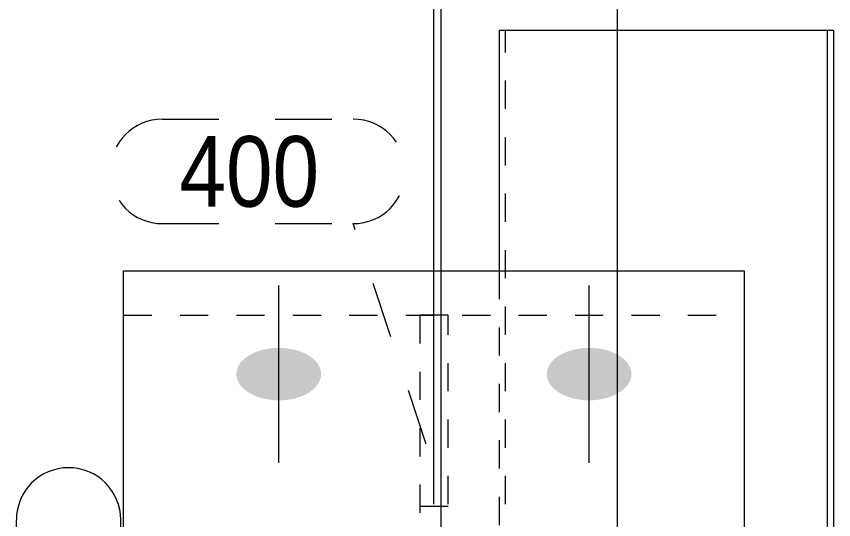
# Model space of a CAD drawing. Header units: millimetres. Extents: x 2 to 579, y 1 to 825.
# Drawn here: x 61.4 to 90.36, y 649.69 to 667.51 of the extents above; entities that cross this region are included whole.
import ezdxf

# ---------------------------------------------------------------- set-up
doc = ezdxf.new("R2010")
doc.units = ezdxf.units.MM
for name, pattern in [('XKITLINE00', [0]), ('XKITLINE01', [4, 1, -1, 1, -1]), ('XKITLINE02', [4, 2, -2])]:
    doc.linetypes.add(name, pattern=pattern)
for name, color, linetype, lineweight in [('Bolt', 3, 'Continuous', 0), ('Dimensions', 7, 'Continuous', 0), ('Part', 2, 'Continuous', 0), ('PartMark', 7, 'Continuous', 0)]:
    doc.layers.add(name, color=color, linetype=linetype, lineweight=lineweight)
doc.styles.add('ARIAL', font='ARIAL.TTF')

# ---------------------------------------------------------------- blocks, each defined once
blk = doc.blocks.new('*A57')
at = {"layer": 'Bolt'}
for points in [[(70.66, 653.917), (70.623, 653.918), (70.586, 653.919), (70.55, 653.921), (70.513, 653.924), (70.476, 653.927), (70.44, 653.93), (70.404, 653.935), (70.368, 653.939), (70.332, 653.945), (70.296, 653.95), (70.261, 653.957), (70.226, 653.964), (70.191, 653.971), (70.157, 653.979), (70.123, 653.988), (70.089, 653.996), (70.055, 654.006), (70.022, 654.016), (69.989, 654.026), (69.957, 654.037), (69.925, 654.049), (69.894, 654.061), (69.863, 654.073), (69.833, 654.086), (69.803, 654.1), (69.774, 654.113), (69.745, 654.128), (69.717, 654.142), (69.689, 654.157), (69.662, 654.173), (69.636, 654.189), (69.61, 654.205), (69.585, 654.222), (69.561, 654.239), (69.537, 654.256), (69.514, 654.274), (69.492, 654.292), (69.47, 654.311), (69.449, 654.33), (69.429, 654.349), (69.41, 654.368), (69.391, 654.388), (69.374, 654.408), (69.357, 654.428), (69.341, 654.448), (69.325, 654.469), (69.311, 654.49), (69.297, 654.511), (69.284, 654.533), (69.272, 654.554), (69.261, 654.576), (69.251, 654.598), (69.242, 654.62), (69.233, 654.642), (69.225, 654.664), (69.219, 654.687), (69.213, 654.709), (69.208, 654.732), (69.204, 654.754), (69.201, 654.777), (69.198, 654.8), (69.197, 654.823), (69.197, 654.845), (69.197, 654.868), (69.198, 654.891), (69.201, 654.914), (69.204, 654.936), (69.208, 654.959), (69.213, 654.982), (69.219, 655.004), (69.225, 655.027), (69.233, 655.049), (69.242, 655.071), (69.251, 655.093), (69.261, 655.115), (69.272, 655.137), (69.284, 655.158), (69.297, 655.18), (69.311, 655.201), (69.325, 655.222), (69.341, 655.243), (69.357, 655.263), (69.374, 655.283), (69.391, 655.303), (69.41, 655.323), (69.429, 655.342), (69.449, 655.361), (69.47, 655.38), (69.492, 655.399), (69.514, 655.417), (69.537, 655.435), (69.561, 655.452), (69.585, 655.469), (69.61, 655.486), (69.636, 655.502), (69.662, 655.518), (69.689, 655.534), (69.717, 655.549), (69.745, 655.563), (69.774, 655.578), (69.803, 655.591), (69.833, 655.605), (69.863, 655.618), (69.894, 655.63), (69.925, 655.642), (69.957, 655.653), (69.989, 655.664), (70.022, 655.675), (70.055, 655.685), (70.089, 655.694), (70.123, 655.703), (70.157, 655.712), (70.191, 655.72), (70.226, 655.727), (70.261, 655.734), (70.296, 655.74), (70.332, 655.746), (70.368, 655.752), (70.404, 655.756), (70.44, 655.76), (70.476, 655.764), (70.513, 655.767), (70.55, 655.77), (70.586, 655.772), (70.623, 655.773), (70.66, 655.774), (70.697, 655.774), (70.733, 655.774), (70.77, 655.773), (70.807, 655.772), (70.844, 655.77), (70.88, 655.767), (70.917, 655.764), (70.953, 655.76), (70.989, 655.756), (71.025, 655.752), (71.061, 655.746), (71.097, 655.74), (71.132, 655.734), (71.167, 655.727), (71.202, 655.72), (71.236, 655.712), (71.271, 655.703), (71.304, 655.694), (71.338, 655.685), (71.371, 655.675), (71.404, 655.664), (71.436, 655.653), (71.468, 655.642), (71.499, 655.63), (71.53, 655.618), (71.56, 655.605), (71.59, 655.591), (71.619, 655.578), (71.648, 655.563), (71.676, 655.549), (71.704, 655.534), (71.731, 655.518), (71.757, 655.502), (71.783, 655.486), (71.808, 655.469), (71.832, 655.452), (71.856, 655.435), (71.879, 655.417), (71.901, 655.399), (71.923, 655.38), (71.944, 655.361), (71.964, 655.342), (71.983, 655.323), (72.002, 655.303), (72.019, 655.283), (72.036, 655.263), (72.053, 655.243), (72.068, 655.222), (72.082, 655.201), (72.096, 655.18), (72.109, 655.158), (72.121, 655.137), (72.132, 655.115), (72.142, 655.093), (72.152, 655.071), (72.16, 655.049), (72.168, 655.027), (72.174, 655.004), (72.18, 654.982), (72.185, 654.959), (72.189, 654.936), (72.192, 654.914), (72.195, 654.891), (72.196, 654.868), (72.197, 654.845), (72.196, 654.823), (72.195, 654.8), (72.192, 654.777), (72.189, 654.754), (72.185, 654.732), (72.18, 654.709), (72.174, 654.687), (72.168, 654.664), (72.16, 654.642), (72.152, 654.62), (72.142, 654.598), (72.132, 654.576), (72.121, 654.554), (72.109, 654.533), (72.096, 654.511), (72.082, 654.49), (72.068, 654.469), (72.053, 654.448), (72.036, 654.428), (72.019, 654.408), (72.002, 654.388), (71.983, 654.368), (71.964, 654.349), (71.944, 654.33), (71.923, 654.311), (71.901, 654.292), (71.879, 654.274), (71.856, 654.256), (71.832, 654.239), (71.808, 654.222), (71.783, 654.205), (71.757, 654.189), (71.731, 654.173), (71.704, 654.157), (71.676, 654.142), (71.648, 654.128), (71.619, 654.113), (71.59, 654.1), (71.56, 654.086), (71.53, 654.073), (71.499, 654.061), (71.468, 654.049), (71.436, 654.037), (71.404, 654.026), (71.371, 654.016), (71.338, 654.006), (71.304, 653.996), (71.271, 653.988), (71.236, 653.979), (71.202, 653.971), (71.167, 653.964), (71.132, 653.957), (71.097, 653.95), (71.061, 653.945), (71.025, 653.939), (70.989, 653.935), (70.953, 653.93), (70.917, 653.927), (70.88, 653.924), (70.844, 653.921), (70.807, 653.919), (70.77, 653.918), (70.733, 653.917), (70.697, 653.917)], [(81.66, 653.917), (81.623, 653.918), (81.586, 653.919), (81.55, 653.921), (81.513, 653.924), (81.476, 653.927), (81.44, 653.93), (81.404, 653.935), (81.368, 653.939), (81.332, 653.945), (81.296, 653.95), (81.261, 653.957), (81.226, 653.964), (81.191, 653.971), (81.157, 653.979), (81.123, 653.988), (81.089, 653.996), (81.055, 654.006), (81.022, 654.016), (80.989, 654.026), (80.957, 654.037), (80.925, 654.049), (80.894, 654.061), (80.863, 654.073), (80.833, 654.086), (80.803, 654.1), (80.774, 654.113), (80.745, 654.128), (80.717, 654.142), (80.689, 654.157), (80.662, 654.173), (80.636, 654.189), (80.61, 654.205), (80.585, 654.222), (80.561, 654.239), (80.537, 654.256), (80.514, 654.274), (80.492, 654.292), (80.47, 654.311), (80.449, 654.33), (80.429, 654.349), (80.41, 654.368), (80.391, 654.388), (80.374, 654.408), (80.357, 654.428), (80.341, 654.448), (80.325, 654.469), (80.311, 654.49), (80.297, 654.511), (80.284, 654.533), (80.272, 654.554), (80.261, 654.576), (80.251, 654.598), (80.242, 654.62), (80.233, 654.642), (80.225, 654.664), (80.219, 654.687), (80.213, 654.709), (80.208, 654.732), (80.204, 654.754), (80.201, 654.777), (80.198, 654.8), (80.197, 654.823), (80.197, 654.845), (80.197, 654.868), (80.198, 654.891), (80.201, 654.914), (80.204, 654.936), (80.208, 654.959), (80.213, 654.982), (80.219, 655.004), (80.225, 655.027), (80.233, 655.049), (80.242, 655.071), (80.251, 655.093), (80.261, 655.115), (80.272, 655.137), (80.284, 655.158), (80.297, 655.18), (80.311, 655.201), (80.325, 655.222), (80.341, 655.243), (80.357, 655.263), (80.374, 655.283), (80.391, 655.303), (80.41, 655.323), (80.429, 655.342), (80.449, 655.361), (80.47, 655.38), (80.492, 655.399), (80.514, 655.417), (80.537, 655.435), (80.561, 655.452), (80.585, 655.469), (80.61, 655.486), (80.636, 655.502), (80.662, 655.518), (80.689, 655.534), (80.717, 655.549), (80.745, 655.563), (80.774, 655.578), (80.803, 655.591), (80.833, 655.605), (80.863, 655.618), (80.894, 655.63), (80.925, 655.642), (80.957, 655.653), (80.989, 655.664), (81.022, 655.675), (81.055, 655.685), (81.089, 655.694), (81.123, 655.703), (81.157, 655.712), (81.191, 655.72), (81.226, 655.727), (81.261, 655.734), (81.296, 655.74), (81.332, 655.746), (81.368, 655.752), (81.404, 655.756), (81.44, 655.76), (81.476, 655.764), (81.513, 655.767), (81.55, 655.77), (81.586, 655.772), (81.623, 655.773), (81.66, 655.774), (81.697, 655.774), (81.733, 655.774), (81.77, 655.773), (81.807, 655.772), (81.844, 655.77), (81.88, 655.767), (81.917, 655.764), (81.953, 655.76), (81.989, 655.756), (82.025, 655.752), (82.061, 655.746), (82.097, 655.74), (82.132, 655.734), (82.167, 655.727), (82.202, 655.72), (82.236, 655.712), (82.271, 655.703), (82.304, 655.694), (82.338, 655.685), (82.371, 655.675), (82.404, 655.664), (82.436, 655.653), (82.468, 655.642), (82.499, 655.63), (82.53, 655.618), (82.56, 655.605), (82.59, 655.591), (82.619, 655.578), (82.648, 655.563), (82.676, 655.549), (82.704, 655.534), (82.731, 655.518), (82.757, 655.502), (82.783, 655.486), (82.808, 655.469), (82.832, 655.452), (82.856, 655.435), (82.879, 655.417), (82.901, 655.399), (82.923, 655.38), (82.944, 655.361), (82.964, 655.342), (82.983, 655.323), (83.002, 655.303), (83.019, 655.283), (83.036, 655.263), (83.053, 655.243), (83.068, 655.222), (83.082, 655.201), (83.096, 655.18), (83.109, 655.158), (83.121, 655.137), (83.132, 655.115), (83.142, 655.093), (83.152, 655.071), (83.16, 655.049), (83.168, 655.027), (83.174, 655.004), (83.18, 654.982), (83.185, 654.959), (83.189, 654.936), (83.192, 654.914), (83.195, 654.891), (83.196, 654.868), (83.197, 654.845), (83.196, 654.823), (83.195, 654.8), (83.192, 654.777), (83.189, 654.754), (83.185, 654.732), (83.18, 654.709), (83.174, 654.687), (83.168, 654.664), (83.16, 654.642), (83.152, 654.62), (83.142, 654.598), (83.132, 654.576), (83.121, 654.554), (83.109, 654.533), (83.096, 654.511), (83.082, 654.49), (83.068, 654.469), (83.053, 654.448), (83.036, 654.428), (83.019, 654.408), (83.002, 654.388), (82.983, 654.368), (82.964, 654.349), (82.944, 654.33), (82.923, 654.311), (82.901, 654.292), (82.879, 654.274), (82.856, 654.256), (82.832, 654.239), (82.808, 654.222), (82.783, 654.205), (82.757, 654.189), (82.731, 654.173), (82.704, 654.157), (82.676, 654.142), (82.648, 654.128), (82.619, 654.113), (82.59, 654.1), (82.56, 654.086), (82.53, 654.073), (82.499, 654.061), (82.468, 654.049), (82.436, 654.037), (82.404, 654.026), (82.371, 654.016), (82.338, 654.006), (82.304, 653.996), (82.271, 653.988), (82.236, 653.979), (82.202, 653.971), (82.167, 653.964), (82.132, 653.957), (82.097, 653.95), (82.061, 653.945), (82.025, 653.939), (81.989, 653.935), (81.953, 653.93), (81.917, 653.927), (81.88, 653.924), (81.844, 653.921), (81.807, 653.919), (81.77, 653.918), (81.733, 653.917), (81.697, 653.917)]]:
    blk.add_hatch(color=3, dxfattribs=at).paths.add_polyline_path(points, flags=17)
at = {"layer": 'Bolt', "color": 3, "linetype": 'XKITLINE00', "lineweight": 0}
for p, q in [((70.697, 651.704), (70.697, 657.987)), ((81.697, 651.704), (81.697, 657.987))]:
    blk.add_line(p, q, dxfattribs=at)
blk = doc.blocks.new('*A71')
at = {"layer": 'Part', "color": 2, "linetype": 'XKITLINE00', "lineweight": 0}
for p, q in [((65.197, 574.59), (65.197, 658.501)), ((65.197, 658.501), (87.197, 658.501)), ((87.197, 658.501), (87.197, 574.59))]:
    blk.add_line(p, q, dxfattribs=at)
at = {"layer": 'Part', "color": 7, "linetype": 'XKITLINE01', "lineweight": 0}
blk.add_line((65.197, 656.931), (87.197, 656.931), dxfattribs=at)
blk = doc.blocks.new('*A76')
at = {"layer": 'Part', "color": 2, "linetype": 'XKITLINE00', "lineweight": 0}
for p, q in [((90.363, 667.014), (78.508, 667.014)), ((78.508, 667.014), (78.508, 658.501)), ((90.14, 634.238), (90.14, 667.014)), ((90.363, 667.014), (90.363, 634.238)), ((90.363, 634.238), (90.14, 634.238))]:
    blk.add_line(p, q, dxfattribs=at)
at = {"layer": 'Part', "color": 7, "linetype": 'XKITLINE01', "lineweight": 0}
for p, q in [((78.731, 634.238), (78.731, 667.014)), ((78.508, 658.501), (78.508, 634.238)), ((90.14, 634.238), (78.508, 634.238))]:
    blk.add_line(p, q, dxfattribs=at)
blk = doc.blocks.new('*A77')
at = {"layer": 'Part', "color": 7, "linetype": 'XKITLINE01', "lineweight": 0}
for p, q in [((76.697, 656.931), (75.697, 656.931)), ((75.697, 656.931), (75.697, 634.238)), ((76.697, 634.238), (76.697, 656.931)), ((75.697, 650.167), (76.697, 650.167)), ((75.697, 647.738), (76.697, 647.738)), ((76.697, 634.238), (75.697, 634.238))]:
    blk.add_line(p, q, dxfattribs=at)
blk = doc.blocks.new('*A271')
at = {"layer": 'Dimensions', "color": 7, "linetype": 'XKITLINE00', "lineweight": 0}
for p, q in [((76.197, 650.238), (76.197, 691.937)), ((78.731, 668.014), (78.731, 691.937)), ((77.045, 689.936), (75.348, 688.239)), ((79.58, 689.936), (77.883, 688.239)), ((76.197, 689.087), (78.731, 689.087))]:
    blk.add_line(p, q, dxfattribs=at)
at = {"layer": 'Dimensions', "color": 3}
for p in [(76.197, 689.087), (78.731, 689.087)]:
    blk.add_point(p, dxfattribs=at)
at = {"layer": 'Dimensions', "color": 3, "style": 'ARIAL', "width": 0.85}
blk.add_text('25', height=3, dxfattribs=at).set_placement((75.239, 690.437))
blk = doc.blocks.new('*A273')
at = {"layer": 'Dimensions', "color": 7, "linetype": 'XKITLINE00', "lineweight": 0}
for p, q in [((76.197, 650.238), (76.197, 679.937)), ((76.447, 634.738), (76.447, 679.937))]:
    blk.add_line(p, q, dxfattribs=at)
blk = doc.blocks.new('*A274')
at = {"layer": 'Dimensions', "color": 7, "linetype": 'XKITLINE00', "lineweight": 0}
for p, q in [((76.447, 634.738), (76.447, 679.487)), ((82.697, 635.238), (82.697, 679.487)), ((77.295, 677.936), (75.598, 676.239)), ((83.545, 677.936), (81.848, 676.239)), ((76.447, 677.087), (82.697, 677.087))]:
    blk.add_line(p, q, dxfattribs=at)
at = {"layer": 'Dimensions', "color": 3}
for p in [(76.447, 677.087), (82.697, 677.087)]:
    blk.add_point(p, dxfattribs=at)
at = {"layer": 'Dimensions', "color": 3, "style": 'ARIAL', "width": 0.85}
blk.add_text('62', height=3, dxfattribs=at).set_placement((77.346, 672.737))
blk = doc.blocks.new('*A289')
at = {"layer": 'PartMark', "color": 7, "linetype": 'XKITLINE02', "lineweight": 0}
for p, q in [((66.575, 663.873), (73.338, 663.873)), ((66.575, 660.173), (73.338, 660.173)), ((75.926, 652.363), (73.338, 660.173))]:
    blk.add_line(p, q, dxfattribs=at)
for centre, start, end in [((66.575, 662.023), 90, 270), ((73.338, 662.023), 270, 90)]:
    blk.add_arc(centre, 1.85, start, end, dxfattribs=at)
at = {"layer": 'PartMark', "color": 3, "style": 'ARIAL', "width": 0.85}
blk.add_text('400', height=2.5, dxfattribs=at).set_placement((67.175, 660.773))
blk = doc.blocks.new('*A294')
at = {"layer": 'PartMark', "color": 7, "linetype": 'XKITLINE00', "lineweight": 0}
for p, q in [((61.397, 642.918), (61.397, 649.681)), ((65.097, 642.918), (65.097, 649.681))]:
    blk.add_line(p, q, dxfattribs=at)
for centre, start, end in [((63.247, 649.681), 0, 180), ((63.247, 642.918), 180, 0)]:
    blk.add_arc(centre, 1.85, start, end, dxfattribs=at)
at = {"layer": 'PartMark', "color": 3, "style": 'ARIAL', "width": 0.85}
blk.add_text('234', height=2.5, rotation=90.0002, dxfattribs=at).set_placement((64.497, 643.518))

msp = doc.modelspace()

# ---------------------------------------------------------------- block references
at = {"lineweight": 0}
for name in ['*A271', '*A273', '*A274', '*A76', '*A289', '*A71', '*A57', '*A77', '*A294']:
    msp.add_blockref(name, (0, 0), dxfattribs=at)

doc.saveas('drawing.dxf')
